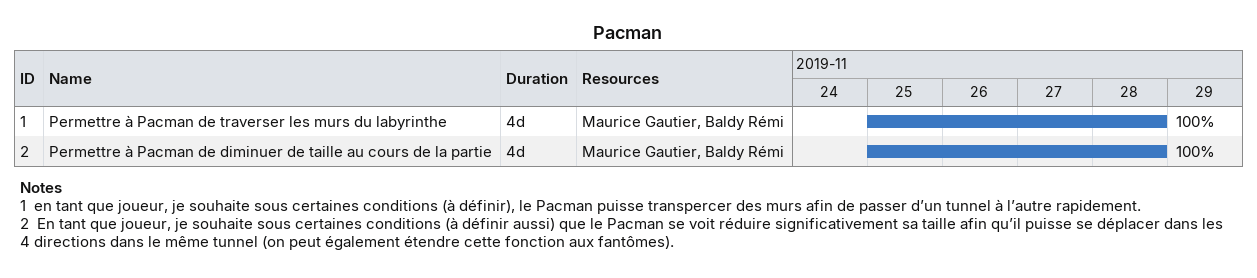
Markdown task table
Pacman

| ID | Task | Duration | Start | Finish | Resources | % complete |
|---|---|---|---|---|---|---|
| 1 | Permettre à Pacman de traverser les murs du labyrinthe | 4d | 2019-11-25 | 2019-11-28 | Maurice Gautier, Baldy Rémi | 100 |
| 2 | Permettre à Pacman de diminuer de taille au cours de la partie | 4d | 2019-11-25 | 2019-11-28 | Maurice Gautier, Baldy Rémi | 100 |

Notes
- 1: en tant que joueur, je souhaite sous certaines conditions (à définir), le Pacman puisse transpercer des murs afin de passer d’un tunnel à l’autre rapidement.
- 2: En tant que joueur, je souhaite sous certaines conditions (à définir aussi) que le Pacman se voit réduire significativement sa taille afin qu’il puisse se déplacer dans les 4 directions dans le même tunnel (on peut également étendre cette fonction aux fantômes).
